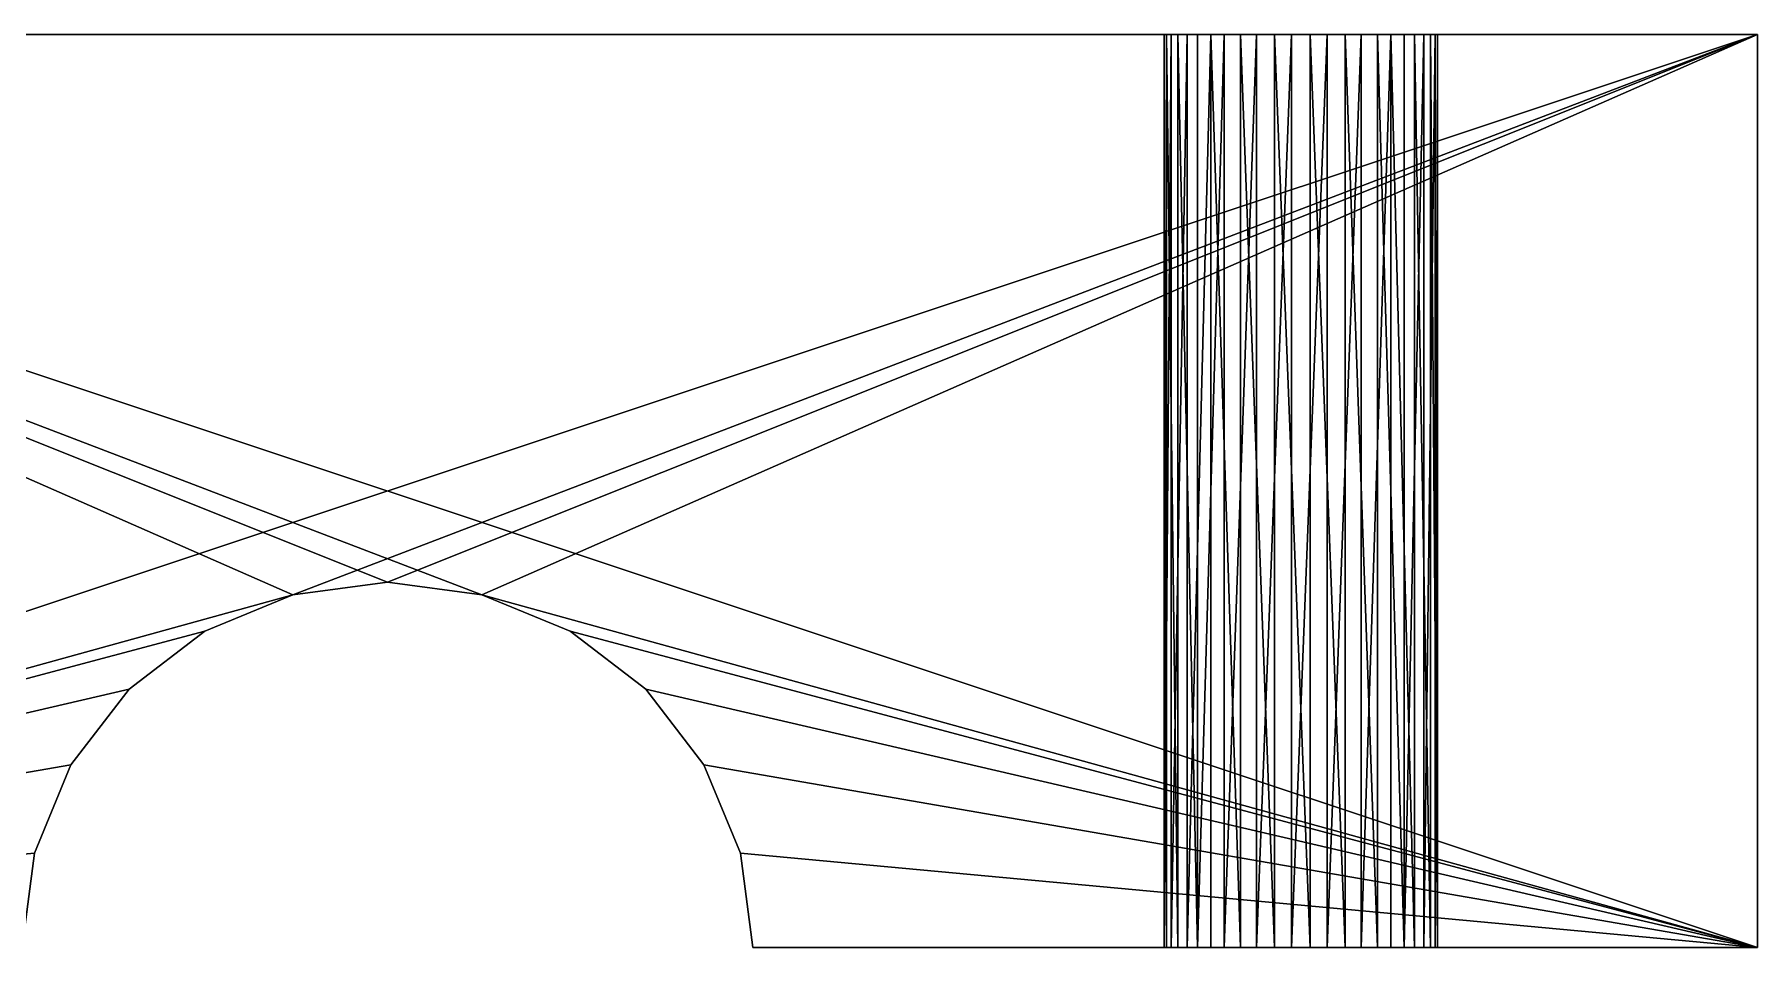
# Model space of a CAD drawing. Header units: metres. Extents: x 0 to 683, y 0 to 667.
# Drawn here: x 191.14 to 210, y 388.77 to 398.77 of the extents above; entities that cross this region are included whole.
import ezdxf

# ---------------------------------------------------------------- set-up
doc = ezdxf.new("R2010")
doc.units = ezdxf.units.M

msp = doc.modelspace()

# ---------------------------------------------------------------- meshes
at = {"layer": 'X Support bottom'}
mesh = msp.add_polyface(dxfattribs=at)
corners = [(180, 388.769, 0), (210, 398.769, 0), (180, 398.769, 0), (193.965, 392.632, 0), (195, 392.769, 0), (193, 392.233, 0), (192.172, 391.597, 0), (191.536, 390.769, 0), (191.136, 389.804, 0), (191, 388.769, 0), (196.035, 392.632, 0), (210, 388.769, 0), (197, 392.233, 0), (197.828, 391.597, 0), (198.464, 390.769, 0), (198.864, 389.804, 0), (199, 388.769, 0)]
mesh.append_faces([[corners[k] for k in face] for face in [(0, 1, 2), (8, 0, 9), (11, 15, 16)]], dxfattribs={"vtx0": -1})
mesh.append_faces([[corners[k] for k in face] for face in [(3, 0, 5), (5, 0, 6), (6, 0, 7), (7, 0, 8), (1, 10, 11), (10, 1, 4)]], dxfattribs={"vtx0": -1, "vtx1": -1})
mesh.append_faces([[corners[k] for k in face] for face in [(1, 0, 3)]], dxfattribs={"vtx0": -1, "vtx1": -1, "vtx2": -1})
mesh.append_faces([[corners[k] for k in face] for face in [(1, 3, 4), (11, 10, 12), (11, 12, 13), (11, 13, 14), (11, 14, 15)]], dxfattribs={"vtx0": -1, "vtx2": -1})
mesh = msp.add_polyface(dxfattribs=at)
corners = [(210, 388.769, -10), (180, 398.769, -10), (210, 398.769, -10), (196.035, 392.632, -10), (195, 392.769, -10), (197, 392.233, -10), (197.828, 391.597, -10), (198.464, 390.769, -10), (198.864, 389.804, -10), (199, 388.769, -10), (193.965, 392.632, -10), (180, 388.769, -10), (193, 392.233, -10), (192.172, 391.597, -10), (191.536, 390.769, -10), (191.136, 389.804, -10), (191, 388.769, -10)]
mesh.append_faces([[corners[k] for k in face] for face in [(0, 1, 2), (8, 0, 9), (11, 15, 16)]], dxfattribs={"vtx0": -1})
mesh.append_faces([[corners[k] for k in face] for face in [(3, 0, 5), (5, 0, 6), (6, 0, 7), (7, 0, 8), (1, 10, 11), (10, 1, 4)]], dxfattribs={"vtx0": -1, "vtx1": -1})
mesh.append_faces([[corners[k] for k in face] for face in [(1, 0, 3)]], dxfattribs={"vtx0": -1, "vtx1": -1, "vtx2": -1})
mesh.append_faces([[corners[k] for k in face] for face in [(1, 3, 4), (11, 10, 12), (11, 12, 13), (11, 13, 14), (11, 14, 15)]], dxfattribs={"vtx0": -1, "vtx2": -1})
mesh = msp.add_polyface(dxfattribs=at)
corners = [(210, 398.769, -10), (206.419, 398.769, -5.487), (206.496, 398.769, -5.103), (206.244, 398.769, -5.838), (205.985, 398.769, -6.131), (205.659, 398.769, -6.348), (205.288, 398.769, -6.472), (180, 398.769, -10), (204.897, 398.769, -6.496), (204.513, 398.769, -6.419), (204.162, 398.769, -6.244), (203.869, 398.769, -5.985), (203.652, 398.769, -5.659), (203.528, 398.769, -5.288), (203.504, 398.769, -4.897), (185.899, 398.769, -6.2), (186.179, 398.769, -5.927), (186.379, 398.769, -5.59), (186.485, 398.769, -5.213), (186.489, 398.769, -4.821), (185.558, 398.769, -6.392), (185.179, 398.769, -6.489), (184.787, 398.769, -6.485), (184.41, 398.769, -6.379), (184.073, 398.769, -6.179), (183.8, 398.769, -5.899), (183.608, 398.769, -5.558), (183.511, 398.769, -5.179), (210, 398.769, 0), (205.103, 398.769, -3.504), (180, 398.769, 0), (205.487, 398.769, -3.581), (205.838, 398.769, -3.756), (206.131, 398.769, -4.015), (206.348, 398.769, -4.341), (206.472, 398.769, -4.712), (204.712, 398.769, -3.528), (204.341, 398.769, -3.652), (204.015, 398.769, -3.869), (203.756, 398.769, -4.162), (203.581, 398.769, -4.513), (185.927, 398.769, -3.821), (186.2, 398.769, -4.101), (186.392, 398.769, -4.442), (185.59, 398.769, -3.621), (185.213, 398.769, -3.515), (184.821, 398.769, -3.511), (184.442, 398.769, -3.608), (184.101, 398.769, -3.8), (183.821, 398.769, -4.073), (183.621, 398.769, -4.41), (183.515, 398.769, -4.787)]
mesh.append_faces([[corners[k] for k in face] for face in [(1, 0, 3), (3, 0, 4), (4, 0, 5), (5, 0, 6), (6, 7, 8), (8, 7, 9), (9, 7, 10), (10, 7, 11), (11, 7, 12), (12, 7, 13), (13, 7, 14), (15, 7, 20), (20, 7, 21), (21, 7, 22), (22, 7, 23), (23, 7, 24), (24, 7, 25), (25, 7, 26), (26, 7, 27), (28, 29, 30), (29, 28, 31), (31, 28, 32), (32, 28, 33), (33, 28, 34), (34, 0, 35), (35, 0, 2), (41, 14, 42), (42, 14, 43), (43, 14, 19), (30, 27, 7)]], dxfattribs={"vtx0": -1, "vtx1": -1})
mesh.append_faces([[corners[k] for k in face] for face in [(14, 7, 15), (30, 14, 41)]], dxfattribs={"vtx0": -1, "vtx1": -1, "vtx2": -1})
mesh.append_faces([[corners[k] for k in face] for face in [(0, 1, 2), (6, 0, 7), (14, 15, 16), (14, 16, 17), (14, 17, 18), (14, 18, 19), (34, 28, 0), (30, 29, 36), (30, 36, 37), (30, 37, 38), (30, 38, 39), (30, 39, 40), (30, 40, 14), (30, 41, 44), (30, 44, 45), (30, 45, 46), (30, 46, 47), (30, 47, 48), (30, 48, 49), (30, 49, 50), (30, 50, 51), (30, 51, 27)]], dxfattribs={"vtx0": -1, "vtx2": -1})
mesh = msp.add_polyface(dxfattribs=at)
corners = [(203.528, 388.769, -5.288), (203.504, 398.769, -4.897), (203.504, 388.769, -4.897), (203.528, 398.769, -5.288)]
mesh.append_faces([[corners[k] for k in face] for face in [(0, 1, 2), (1, 0, 3)]], dxfattribs={"vtx0": -1})
mesh = msp.add_polyface(dxfattribs=at)
corners = [(203.504, 388.769, -4.897), (203.581, 398.769, -4.513), (203.581, 388.769, -4.513), (203.504, 398.769, -4.897)]
mesh.append_faces([[corners[k] for k in face] for face in [(0, 1, 2), (1, 0, 3)]], dxfattribs={"vtx0": -1})
mesh = msp.add_polyface(dxfattribs=at)
corners = [(203.652, 388.769, -5.659), (203.528, 398.769, -5.288), (203.528, 388.769, -5.288), (203.652, 398.769, -5.659)]
mesh.append_faces([[corners[k] for k in face] for face in [(0, 1, 2), (1, 0, 3)]], dxfattribs={"vtx0": -1})
mesh = msp.add_polyface(dxfattribs=at)
corners = [(203.581, 388.769, -4.513), (203.756, 398.769, -4.162), (203.756, 388.769, -4.162), (203.581, 398.769, -4.513)]
mesh.append_faces([[corners[k] for k in face] for face in [(0, 1, 2), (1, 0, 3)]], dxfattribs={"vtx0": -1})
mesh = msp.add_polyface(dxfattribs=at)
corners = [(203.869, 388.769, -5.985), (203.652, 398.769, -5.659), (203.652, 388.769, -5.659), (203.869, 398.769, -5.985)]
mesh.append_faces([[corners[k] for k in face] for face in [(0, 1, 2), (1, 0, 3)]], dxfattribs={"vtx0": -1})
mesh = msp.add_polyface(dxfattribs=at)
corners = [(203.756, 388.769, -4.162), (204.015, 398.769, -3.869), (204.015, 388.769, -3.869), (203.756, 398.769, -4.162)]
mesh.append_faces([[corners[k] for k in face] for face in [(0, 1, 2), (1, 0, 3)]], dxfattribs={"vtx0": -1})
mesh = msp.add_polyface(dxfattribs=at)
corners = [(203.869, 388.769, -5.985), (204.162, 398.769, -6.244), (203.869, 398.769, -5.985), (204.162, 388.769, -6.244)]
mesh.append_faces([[corners[k] for k in face] for face in [(0, 1, 2), (1, 0, 3)]], dxfattribs={"vtx0": -1})
mesh = msp.add_polyface(dxfattribs=at)
corners = [(204.341, 388.769, -3.652), (204.015, 398.769, -3.869), (204.341, 398.769, -3.652), (204.015, 388.769, -3.869)]
mesh.append_faces([[corners[k] for k in face] for face in [(0, 1, 2), (1, 0, 3)]], dxfattribs={"vtx0": -1})
mesh = msp.add_polyface(dxfattribs=at)
corners = [(204.162, 388.769, -6.244), (204.513, 398.769, -6.419), (204.162, 398.769, -6.244), (204.513, 388.769, -6.419)]
mesh.append_faces([[corners[k] for k in face] for face in [(0, 1, 2), (1, 0, 3)]], dxfattribs={"vtx0": -1})
mesh = msp.add_polyface(dxfattribs=at)
corners = [(204.712, 388.769, -3.528), (204.341, 398.769, -3.652), (204.712, 398.769, -3.528), (204.341, 388.769, -3.652)]
mesh.append_faces([[corners[k] for k in face] for face in [(0, 1, 2), (1, 0, 3)]], dxfattribs={"vtx0": -1})
mesh = msp.add_polyface(dxfattribs=at)
corners = [(204.513, 388.769, -6.419), (204.897, 398.769, -6.496), (204.513, 398.769, -6.419), (204.897, 388.769, -6.496)]
mesh.append_faces([[corners[k] for k in face] for face in [(0, 1, 2), (1, 0, 3)]], dxfattribs={"vtx0": -1})
mesh = msp.add_polyface(dxfattribs=at)
corners = [(205.103, 388.769, -3.504), (204.712, 398.769, -3.528), (205.103, 398.769, -3.504), (204.712, 388.769, -3.528)]
mesh.append_faces([[corners[k] for k in face] for face in [(0, 1, 2), (1, 0, 3)]], dxfattribs={"vtx0": -1})
mesh = msp.add_polyface(dxfattribs=at)
corners = [(204.897, 388.769, -6.496), (205.288, 398.769, -6.472), (204.897, 398.769, -6.496), (205.288, 388.769, -6.472)]
mesh.append_faces([[corners[k] for k in face] for face in [(0, 1, 2), (1, 0, 3)]], dxfattribs={"vtx0": -1})
mesh = msp.add_polyface(dxfattribs=at)
corners = [(205.487, 388.769, -3.581), (205.103, 398.769, -3.504), (205.487, 398.769, -3.581), (205.103, 388.769, -3.504)]
mesh.append_faces([[corners[k] for k in face] for face in [(0, 1, 2), (1, 0, 3)]], dxfattribs={"vtx0": -1})
mesh = msp.add_polyface(dxfattribs=at)
corners = [(205.288, 388.769, -6.472), (205.659, 398.769, -6.348), (205.288, 398.769, -6.472), (205.659, 388.769, -6.348)]
mesh.append_faces([[corners[k] for k in face] for face in [(0, 1, 2), (1, 0, 3)]], dxfattribs={"vtx0": -1})
mesh = msp.add_polyface(dxfattribs=at)
corners = [(205.838, 388.769, -3.756), (205.487, 398.769, -3.581), (205.838, 398.769, -3.756), (205.487, 388.769, -3.581)]
mesh.append_faces([[corners[k] for k in face] for face in [(0, 1, 2), (1, 0, 3)]], dxfattribs={"vtx0": -1})
mesh = msp.add_polyface(dxfattribs=at)
corners = [(205.659, 388.769, -6.348), (205.985, 398.769, -6.131), (205.659, 398.769, -6.348), (205.985, 388.769, -6.131)]
mesh.append_faces([[corners[k] for k in face] for face in [(0, 1, 2), (1, 0, 3)]], dxfattribs={"vtx0": -1})
mesh = msp.add_polyface(dxfattribs=at)
corners = [(206.131, 388.769, -4.015), (205.838, 398.769, -3.756), (206.131, 398.769, -4.015), (205.838, 388.769, -3.756)]
mesh.append_faces([[corners[k] for k in face] for face in [(0, 1, 2), (1, 0, 3)]], dxfattribs={"vtx0": -1})
mesh = msp.add_polyface(dxfattribs=at)
corners = [(205.985, 398.769, -6.131), (206.244, 388.769, -5.838), (206.244, 398.769, -5.838), (205.985, 388.769, -6.131)]
mesh.append_faces([[corners[k] for k in face] for face in [(0, 1, 2), (1, 0, 3)]], dxfattribs={"vtx0": -1})
mesh = msp.add_polyface(dxfattribs=at)
corners = [(206.348, 398.769, -4.341), (206.131, 388.769, -4.015), (206.131, 398.769, -4.015), (206.348, 388.769, -4.341)]
mesh.append_faces([[corners[k] for k in face] for face in [(0, 1, 2), (1, 0, 3)]], dxfattribs={"vtx0": -1})
mesh = msp.add_polyface(dxfattribs=at)
corners = [(206.244, 398.769, -5.838), (206.419, 388.769, -5.487), (206.419, 398.769, -5.487), (206.244, 388.769, -5.838)]
mesh.append_faces([[corners[k] for k in face] for face in [(0, 1, 2), (1, 0, 3)]], dxfattribs={"vtx0": -1})
mesh = msp.add_polyface(dxfattribs=at)
corners = [(206.472, 398.769, -4.712), (206.348, 388.769, -4.341), (206.348, 398.769, -4.341), (206.472, 388.769, -4.712)]
mesh.append_faces([[corners[k] for k in face] for face in [(0, 1, 2), (1, 0, 3)]], dxfattribs={"vtx0": -1})
mesh = msp.add_polyface(dxfattribs=at)
corners = [(206.419, 398.769, -5.487), (206.496, 388.769, -5.103), (206.496, 398.769, -5.103), (206.419, 388.769, -5.487)]
mesh.append_faces([[corners[k] for k in face] for face in [(0, 1, 2), (1, 0, 3)]], dxfattribs={"vtx0": -1})
mesh = msp.add_polyface(dxfattribs=at)
corners = [(206.496, 398.769, -5.103), (206.472, 388.769, -4.712), (206.472, 398.769, -4.712), (206.496, 388.769, -5.103)]
mesh.append_faces([[corners[k] for k in face] for face in [(0, 1, 2), (1, 0, 3)]], dxfattribs={"vtx0": -1})
mesh = msp.add_polyface(dxfattribs=at)
corners = [(210, 388.769, -10), (210, 398.769, 0), (210, 388.769, 0), (210, 398.769, -10)]
mesh.append_faces([[corners[k] for k in face] for face in [(0, 1, 2), (1, 0, 3)]], dxfattribs={"vtx0": -1})
mesh = msp.add_polyface(dxfattribs=at)
corners = [(193.965, 392.632, 0), (195, 392.769, -10), (195, 392.769, 0), (193.965, 392.632, -10)]
mesh.append_faces([[corners[k] for k in face] for face in [(0, 1, 2), (1, 0, 3)]], dxfattribs={"vtx0": -1})
mesh = msp.add_polyface(dxfattribs=at)
corners = [(195, 392.769, 0), (196.035, 392.632, -10), (196.035, 392.632, 0), (195, 392.769, -10)]
mesh.append_faces([[corners[k] for k in face] for face in [(0, 1, 2), (1, 0, 3)]], dxfattribs={"vtx0": -1})
mesh = msp.add_polyface(dxfattribs=at)
corners = [(193, 392.233, 0), (193.965, 392.632, -10), (193.965, 392.632, 0), (193, 392.233, -10)]
mesh.append_faces([[corners[k] for k in face] for face in [(0, 1, 2), (1, 0, 3)]], dxfattribs={"vtx0": -1})
mesh = msp.add_polyface(dxfattribs=at)
corners = [(196.035, 392.632, 0), (197, 392.233, -10), (197, 392.233, 0), (196.035, 392.632, -10)]
mesh.append_faces([[corners[k] for k in face] for face in [(0, 1, 2), (1, 0, 3)]], dxfattribs={"vtx0": -1})
mesh = msp.add_polyface(dxfattribs=at)
corners = [(192.172, 391.597, 0), (193, 392.233, -10), (193, 392.233, 0), (192.172, 391.597, -10)]
mesh.append_faces([[corners[k] for k in face] for face in [(0, 1, 2), (1, 0, 3)]], dxfattribs={"vtx0": -1})
mesh = msp.add_polyface(dxfattribs=at)
corners = [(197, 392.233, 0), (197.828, 391.597, -10), (197.828, 391.597, 0), (197, 392.233, -10)]
mesh.append_faces([[corners[k] for k in face] for face in [(0, 1, 2), (1, 0, 3)]], dxfattribs={"vtx0": -1})
mesh = msp.add_polyface(dxfattribs=at)
corners = [(191.536, 390.769, -10), (192.172, 391.597, 0), (191.536, 390.769, 0), (192.172, 391.597, -10)]
mesh.append_faces([[corners[k] for k in face] for face in [(0, 1, 2), (1, 0, 3)]], dxfattribs={"vtx0": -1})
mesh = msp.add_polyface(dxfattribs=at)
corners = [(197.828, 391.597, -10), (198.464, 390.769, 0), (197.828, 391.597, 0), (198.464, 390.769, -10)]
mesh.append_faces([[corners[k] for k in face] for face in [(0, 1, 2), (1, 0, 3)]], dxfattribs={"vtx0": -1})
mesh = msp.add_polyface(dxfattribs=at)
corners = [(191.136, 389.804, -10), (191.536, 390.769, 0), (191.136, 389.804, 0), (191.536, 390.769, -10)]
mesh.append_faces([[corners[k] for k in face] for face in [(0, 1, 2), (1, 0, 3)]], dxfattribs={"vtx0": -1})
mesh = msp.add_polyface(dxfattribs=at)
corners = [(198.464, 390.769, -10), (198.864, 389.804, 0), (198.464, 390.769, 0), (198.864, 389.804, -10)]
mesh.append_faces([[corners[k] for k in face] for face in [(0, 1, 2), (1, 0, 3)]], dxfattribs={"vtx0": -1})
mesh = msp.add_polyface(dxfattribs=at)
corners = [(198.864, 389.804, -10), (199, 388.769, 0), (198.864, 389.804, 0), (199, 388.769, -10)]
mesh.append_faces([[corners[k] for k in face] for face in [(0, 1, 2), (1, 0, 3)]], dxfattribs={"vtx0": -1})
mesh = msp.add_polyface(dxfattribs=at)
corners = [(210, 388.769, 0), (206.348, 388.769, -4.341), (210, 388.769, -10), (206.131, 388.769, -4.015), (205.838, 388.769, -3.756), (199, 388.769, 0), (206.472, 388.769, -4.712), (206.496, 388.769, -5.103), (205.487, 388.769, -3.581), (205.103, 388.769, -3.504), (204.712, 388.769, -3.528), (204.341, 388.769, -3.652), (204.015, 388.769, -3.869), (203.756, 388.769, -4.162), (203.581, 388.769, -4.513), (203.504, 388.769, -4.897), (205.659, 388.769, -6.348), (199, 388.769, -10), (205.985, 388.769, -6.131), (206.244, 388.769, -5.838), (206.419, 388.769, -5.487), (205.288, 388.769, -6.472), (204.897, 388.769, -6.496), (204.513, 388.769, -6.419), (204.162, 388.769, -6.244), (203.869, 388.769, -5.985), (203.652, 388.769, -5.659), (203.528, 388.769, -5.288)]
mesh.append_faces([[corners[k] for k in face] for face in [(0, 1, 2), (1, 0, 3), (3, 0, 4), (4, 5, 8), (8, 5, 9), (9, 5, 10), (10, 5, 11), (11, 5, 12), (12, 5, 13), (13, 5, 14), (14, 5, 15), (2, 16, 17), (16, 2, 18), (18, 2, 19), (19, 2, 20), (20, 2, 7), (17, 15, 5)]], dxfattribs={"vtx0": -1, "vtx1": -1})
mesh.append_faces([[corners[k] for k in face] for face in [(4, 0, 5), (2, 1, 6), (2, 6, 7), (17, 16, 21), (17, 21, 22), (17, 22, 23), (17, 23, 24), (17, 24, 25), (17, 25, 26), (17, 26, 27), (17, 27, 15)]], dxfattribs={"vtx0": -1, "vtx2": -1})

doc.saveas('drawing.dxf')
